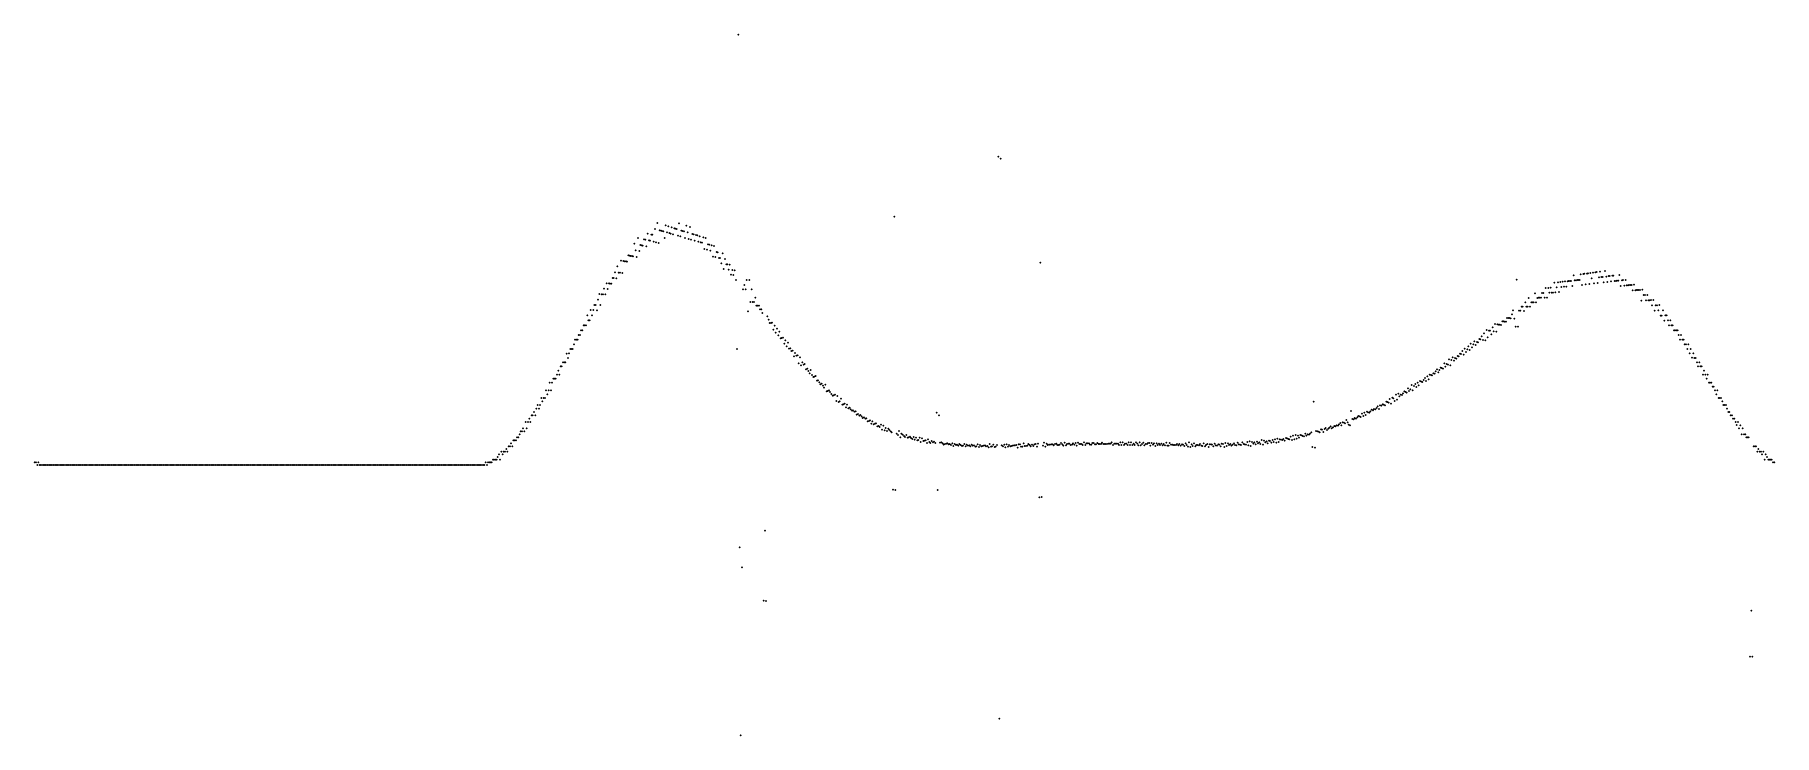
# Model space of a CAD drawing. Header units: metres. Extents: x 0 to 360, y 15 to 160.
import ezdxf

# ---------------------------------------------------------------- set-up
doc = ezdxf.new("R2010")
doc.units = ezdxf.units.M

msp = doc.modelspace()

# ---------------------------------------------------------------- linework, layer by layer
for p in [(145.5, 159.56), (199.25, 134.38), (199.75, 133.93), (128.25, 119.42), (128.75, 120.66), (129.25, 119.13), (129.5, 119.06), (129.75, 118.98), (130, 118.91), (130.5, 120.12), (131, 119.96), (131.75, 119.72), (132.25, 119.56), (132.5, 119.48), (132.75, 119.4), (133.25, 120.57), (133.75, 119.08), (134, 119), (134.25, 118.92), (134.75, 120.06), (135.5, 119.81), (177.75, 121.93), (124, 116.35), (124.75, 117.55), (125.25, 116.09), (125.5, 116.04), (125.75, 115.98), (126, 117.27), (126.25, 117.21), (126.5, 115.82), (126.75, 118.45), (127, 117.03), (127.25, 116.97), (127.5, 118.25), (127.75, 118.19), (128, 116.78), (128.5, 116.66), (129, 116.53), (130.25, 117.51), (130.75, 118.69), (131.25, 118.54), (131.5, 118.46), (132, 118.31), (133, 118.01), (133.5, 117.86), (134.5, 117.56), (135, 118.68), (135.25, 117.33), (135.75, 117.19), (136, 118.37), (136.25, 118.29), (136.5, 116.97), (136.75, 118.14), (137, 118.06), (137.25, 116.75), (137.5, 117.91), (137.75, 116.61), (138, 116.55), (138.25, 117.69), (138.5, 115.23), (138.75, 117.54), (139.25, 116.21), (139.5, 116.15), (140, 116.02), (140.5, 115.9), (120.5, 111.66), (121.25, 112.84), (121.75, 112.78), (122, 112.74), (122.25, 112.7), (122.5, 112.67), (122.75, 113.92), (123, 113.88), (123.25, 113.84), (123.5, 113.79), (123.75, 113.75), (124.25, 114.96), (124.5, 113.62), (125, 114.82), (139, 115.1), (139.75, 114.92), (140.25, 113.68), (140.75, 113.58), (141, 114.64), (141.25, 114.59), (141.5, 113.43), (141.75, 113.38), (142, 112.26), (142.25, 114.38), (142.75, 113.2), (143, 112.1), (143.25, 112.06), (143.75, 111.99), (208, 112.46), (118.25, 108.18), (118.75, 108.14), (119, 108.12), (119.25, 108.1), (119.5, 109.28), (119.75, 109.26), (120, 110.46), (120.25, 109.21), (120.75, 110.38), (121, 110.36), (121.5, 110.3), (142.5, 111.13), (143.5, 110.99), (144, 109.93), (144.25, 110.9), (144.5, 109.88), (144.75, 110.85), (145, 108.86), (147.25, 108.84), (147.75, 108.84), (306.5, 108.93), (314.25, 108.32), (315, 108.39), (315.5, 108.43), (316, 108.49), (316.5, 108.54), (317, 108.59), (317.25, 108.62), (317.5, 108.65), (317.75, 108.67), (318.25, 109.83), (318.5, 108.76), (318.75, 108.79), (319, 108.82), (319.25, 108.85), (319.5, 108.88), (319.75, 110.02), (320.25, 110.09), (320.5, 110.13), (320.75, 107.93), (321, 110.19), (321.25, 110.23), (321.5, 108.01), (321.75, 110.3), (322, 109.19), (322.25, 110.37), (322.5, 108.13), (322.75, 110.44), (323, 110.47), (323.25, 108.22), (323.5, 109.38), (323.75, 110.58), (324, 109.45), (324.25, 109.48), (324.5, 108.36), (324.75, 110.72), (325, 109.57), (325.25, 108.45), (325.5, 109.64), (325.75, 109.67), (326, 108.54), (326.25, 109.73), (326.5, 109.76), (326.75, 108.62), (327, 108.65), (327.25, 108.68), (327.5, 108.71), (327.75, 109.91), (328.25, 108.79), (328.5, 108.82), (329, 108.87), (116.5, 104.79), (116.75, 105.92), (117.25, 105.89), (117.5, 105.88), (117.75, 107.03), (118, 105.85), (118.5, 106.98), (146.5, 106.91), (146.75, 107.83), (147, 106.9), (148.25, 106.91), (149, 105.18), (309, 105.14), (310.25, 106.09), (310.75, 105.15), (311, 105.16), (311.25, 105.16), (311.5, 105.17), (311.75, 106.14), (312, 106.15), (312.25, 105.19), (312.5, 107.17), (312.75, 105.21), (313, 107.2), (313.25, 106.22), (313.5, 107.23), (313.75, 106.25), (314, 106.26), (314.5, 106.29), (314.75, 107.33), (315.25, 106.35), (315.75, 107.41), (316.25, 107.46), (316.75, 107.5), (318, 107.63), (320, 107.84), (328, 107.61), (328.75, 107.68), (329.25, 107.73), (329.5, 107.75), (329.75, 107.78), (330, 107.8), (330.25, 107.82), (330.5, 106.69), (330.75, 107.87), (331, 106.73), (331.25, 106.75), (331.5, 106.77), (331.75, 106.79), (332, 106.81), (332.25, 104.57), (332.5, 106.85), (332.75, 105.72), (333, 105.74), (333.25, 104.63), (333.5, 105.77), (333.75, 104.66), (334, 104.67), (334.25, 104.68), (334.75, 104.71), (114.25, 101.56), (115, 102.62), (115.25, 101.54), (115.5, 102.61), (115.75, 103.7), (116, 103.69), (116.25, 102.58), (117, 103.65), (147.5, 102.39), (148, 104.27), (148.5, 104.3), (148.75, 104.31), (149.25, 103.51), (149.5, 103.53), (149.75, 103.55), (150, 102.76), (150.25, 102.79), (150.5, 102.01), (151.5, 101.36), (304.5, 101.01), (304.75, 100.98), (305, 100.96), (305.25, 100.94), (305.5, 101.74), (305.75, 102.57), (306, 100.87), (307, 102.5), (307.25, 102.49), (307.5, 103.35), (307.75, 103.34), (308, 102.45), (308.25, 104.22), (308.5, 103.32), (308.75, 103.31), (309.25, 103.3), (309.5, 104.21), (309.75, 104.21), (310, 104.21), (310.5, 104.21), (334.5, 103.59), (335, 102.52), (335.25, 103.62), (335.5, 103.63), (335.75, 102.55), (336, 103.65), (336.25, 101.5), (336.5, 101.5), (336.75, 102.58), (337.25, 101.52), (337.5, 101.53), (112.5, 97.46), (112.75, 97.46), (113, 98.46), (113.25, 98.46), (113.5, 99.47), (113.75, 99.47), (114, 99.47), (114.5, 100.49), (114.75, 100.49), (151.75, 100.63), (152, 99.92), (152.25, 99.97), (152.5, 100.01), (152.75, 98.59), (153, 99.37), (153.25, 97.98), (153.5, 98.75), (153.75, 97.39), (154, 98.15), (299.25, 97.23), (299.75, 97.85), (300.25, 98.49), (300.75, 98.4), (301, 98.36), (301.25, 97.58), (301.5, 99.03), (301.75, 98.24), (302, 99.72), (302.25, 98.16), (302.5, 99.65), (302.75, 99.62), (303, 99.58), (303.25, 99.55), (303.5, 100.31), (303.75, 100.28), (304, 100.25), (304.25, 100.22), (306.25, 99.21), (306.75, 99.17), (337, 100.47), (337.75, 100.48), (338, 99.46), (338.25, 100.49), (338.5, 99.46), (338.75, 99.47), (339, 98.45), (339.25, 98.46), (339.5, 98.46), (339.75, 98.46), (340, 97.47), (340.5, 97.47), (110, 93.64), (110.5, 93.65), (110.75, 94.57), (111, 94.58), (111.25, 94.58), (111.5, 95.52), (111.75, 96.48), (112, 96.48), (112.25, 96.48), (145.25, 94.6), (154.25, 96.81), (154.5, 96.88), (154.75, 96.94), (155, 95.66), (155.25, 96.39), (155.5, 95.14), (155.75, 95.86), (156, 94.63), (156.25, 94.71), (156.5, 94.15), (156.75, 94.22), (157.25, 93.75), (294.75, 93.64), (295, 93.57), (295.25, 94.13), (295.75, 94.65), (296, 93.93), (296.25, 94.51), (296.5, 95.11), (296.75, 94.38), (297, 95.65), (297.25, 94.92), (297.5, 95.53), (297.75, 96.15), (298, 95.41), (298.25, 96.04), (298.5, 95.98), (298.75, 96.63), (299, 96.57), (299.5, 96.47), (300, 96.36), (300.5, 96.98), (340.25, 96.49), (340.75, 96.49), (341, 96.49), (341.25, 95.53), (341.5, 95.53), (341.75, 94.59), (342, 95.53), (342.25, 93.66), (342.5, 94.58), (343, 93.65), (108.25, 90.09), (108.75, 90.96), (109, 90.96), (109.25, 91.84), (109.5, 91.84), (109.75, 91.84), (110.25, 92.74), (157, 93.06), (157.5, 93.22), (157.75, 93.3), (158, 91.59), (158.25, 92.86), (158.5, 91.18), (158.75, 91.85), (159, 91.35), (159.25, 91.44), (159.5, 90.39), (159.75, 90.48), (160, 90.02), (160.5, 90.21), (290, 90.4), (290.5, 90.23), (290.75, 90.71), (291, 90.62), (291.25, 90.54), (291.5, 91.61), (291.75, 90.94), (292, 91.44), (292.25, 91.36), (292.5, 92.47), (292.75, 91.2), (293, 92.31), (293.25, 92.84), (293.5, 92.15), (293.75, 92.69), (294, 92.61), (294.25, 93.16), (294.5, 93.08), (295.5, 93.43), (342.75, 92.75), (343.25, 92.74), (343.5, 92.74), (343.75, 91.85), (344, 90.97), (344.25, 91.84), (344.5, 90.97), (344.75, 90.96), (345.25, 90.1), (106.5, 87.59), (107, 87.59), (107.25, 88.41), (107.5, 88.41), (107.75, 88.42), (108, 89.25), (108.5, 89.25), (160.25, 89.56), (160.75, 89.21), (161, 88.77), (161.25, 88.86), (161.5, 88.96), (161.75, 88.01), (162, 88.11), (162.25, 87.69), (162.5, 87.28), (162.75, 87.38), (163, 86.98), (163.25, 86.59), (163.5, 87.19), (284, 86.44), (284.75, 87.12), (285.25, 86.92), (285.5, 87.32), (285.75, 86.72), (286, 87.63), (286.25, 87.03), (286.5, 87.94), (286.75, 87.85), (287, 87.75), (287.25, 88.17), (287.5, 88.6), (287.75, 87.98), (288, 88.94), (288.25, 88.32), (288.5, 89.29), (288.75, 89.2), (289, 89.11), (289.25, 89.56), (289.5, 89.47), (289.75, 89.93), (290.25, 89.76), (345, 89.26), (345.5, 89.25), (345.75, 88.42), (346, 89.25), (346.25, 87.6), (346.5, 87.6), (346.75, 87.6), (347, 86.8), (347.25, 86.79), (104, 82.98), (104.5, 82.98), (104.75, 84.46), (105, 83.72), (105.25, 84.46), (105.5, 84.47), (105.75, 86), (106, 85.23), (106.25, 86), (106.75, 86.01), (163.75, 85.81), (164, 85.92), (164.25, 86.02), (164.5, 85.65), (164.75, 85.28), (165, 84.91), (165.25, 85.02), (165.5, 85.13), (165.75, 83.85), (166, 84.88), (166.25, 83.62), (166.5, 83.73), (166.75, 84.29), (167, 83.06), (167.25, 83.16), (167.5, 83.27), (168, 83.06), (264.5, 83.7), (278.25, 82.93), (278.5, 82.83), (278.75, 83.15), (279, 83.04), (279.25, 82.94), (279.5, 83.7), (279.75, 83.59), (280, 83.49), (280.25, 84.27), (280.5, 83.28), (280.75, 84.51), (281, 84.4), (281.25, 83.85), (281.5, 85.1), (281.75, 84.09), (282, 85.36), (282.25, 84.8), (282.5, 85.15), (282.75, 85.05), (283, 85.42), (283.25, 85.79), (283.5, 85.68), (283.75, 85.58), (284.25, 85.86), (284.5, 86.24), (285, 86.04), (347.5, 86), (347.75, 85.23), (348, 86), (348.25, 84.47), (348.5, 84.47), (348.75, 84.46), (349, 83.72), (349.25, 82.98), (349.5, 82.98), (349.75, 82.98), (101.5, 79.48), (102, 79.49), (102.25, 80.16), (102.5, 79.49), (102.75, 80.85), (103, 80.85), (103.25, 81.54), (103.5, 80.85), (103.75, 82.25), (104.25, 82.26), (167.75, 82.51), (168.25, 82.3), (168.5, 82.41), (168.75, 82.1), (169, 81.79), (169.25, 81.9), (169.5, 81.59), (169.75, 81.7), (170, 80.99), (170.25, 81.1), (170.5, 80.8), (170.75, 80.91), (171, 80.62), (171.25, 80.33), (171.5, 80.44), (171.75, 80.16), (172, 80.27), (172.25, 79.6), (172.5, 79.71), (172.75, 79.82), (173, 79.16), (173.25, 79.65), (174, 79.22), (186.5, 81.41), (187, 80.87), (270, 79.25), (270.5, 79.42), (270.75, 79.32), (271, 79.22), (271.25, 79.86), (271.5, 79.38), (272.25, 81.75), (272.5, 80.1), (272.75, 80), (273, 80.28), (273.25, 80.18), (273.5, 80.46), (273.75, 80.74), (274, 80.64), (274.25, 80.54), (274.5, 81.22), (274.75, 80.72), (275, 81.41), (275.25, 80.91), (275.5, 81.6), (275.75, 81.5), (276, 81.39), (276.25, 81.69), (276.5, 82), (276.75, 81.89), (277, 82.2), (277.25, 82.09), (277.5, 82.4), (277.75, 82.72), (278, 82.2), (350, 82.26), (350.25, 81.55), (350.5, 81.55), (350.75, 80.85), (351, 80.85), (351.25, 80.16), (351.5, 80.16), (351.75, 79.49), (352.25, 79.48), (99, 75.67), (99.25, 75.67), (99.5, 75.67), (99.75, 76.28), (100, 76.28), (100.25, 76.9), (100.5, 77.53), (100.75, 77.53), (101, 78.17), (101.25, 77.53), (101.75, 78.18), (173.5, 79), (173.75, 79.11), (174.25, 78.57), (174.5, 78.68), (174.75, 78.42), (175, 78.9), (175.25, 77.9), (175.5, 78.74), (175.75, 77.76), (176, 78.22), (176.25, 77.61), (176.5, 78.07), (176.75, 77.82), (177, 77.57), (177.25, 77.32), (178.25, 77.04), (178.5, 76.79), (178.75, 77.59), (179, 76.31), (179.25, 77.1), (179.5, 76.86), (179.75, 76.61), (180, 76.38), (180.25, 76.82), (180.5, 76.24), (180.75, 76.34), (181, 76.44), (181.25, 76.2), (181.5, 75.97), (181.75, 76.4), (182, 75.83), (182.25, 76.26), (182.5, 75.69), (182.75, 75.79), (183, 76.21), (183.5, 76.08), (184, 75.61), (184.25, 75.7), (184.75, 75.89), (253.75, 75.76), (254.25, 75.62), (255.25, 75.64), (255.5, 75.57), (256, 75.73), (256.5, 75.9), (257, 76.06), (257.5, 75.91), (257.75, 75.83), (258, 75.76), (258.25, 75.99), (258.5, 75.6), (258.75, 76.15), (259, 76.07), (259.25, 75.99), (259.5, 75.91), (259.75, 76.47), (260, 75.75), (260.25, 76.63), (260.5, 75.9), (260.75, 76.79), (261, 76.06), (261.25, 76.62), (261.5, 76.21), (261.75, 76.78), (262, 76.69), (262.25, 76.61), (262.5, 76.52), (262.75, 77.09), (263, 76.67), (263.25, 76.92), (263.5, 76.83), (263.75, 77.07), (264, 77.32), (265, 77.63), (265.25, 77.54), (265.5, 77.45), (265.75, 77.36), (266, 77.95), (266.25, 77.86), (266.5, 77.42), (266.75, 78.01), (267, 78.27), (267.25, 77.82), (267.5, 78.08), (267.75, 78.33), (268, 78.59), (268.25, 78.14), (268.5, 78.4), (268.75, 78.66), (269, 78.56), (269.25, 78.82), (269.5, 78.72), (269.75, 78.98), (270.25, 78.79), (271.75, 78.92), (272, 78.81), (352, 78.83), (352.5, 78.17), (352.75, 78.82), (353, 76.9), (353.25, 78.17), (353.5, 76.9), (353.75, 76.9), (354, 76.28), (354.25, 76.28), (354.5, 76.28), (95.75, 72.21), (96, 72.76), (96.5, 73.33), (96.75, 72.76), (97, 73.33), (97.25, 73.33), (97.5, 73.9), (97.75, 73.33), (98, 74.48), (98.25, 74.48), (98.5, 75.07), (98.75, 74.48), (183.25, 75.33), (183.75, 75.52), (184.5, 75.15), (185, 75.34), (185.25, 75.11), (185.5, 75.52), (185.75, 75.29), (186, 75.38), (186.25, 75.15), (187.25, 75.18), (187.5, 75.27), (187.75, 75.04), (188, 74.82), (188.25, 74.9), (188.5, 74.99), (188.75, 75.07), (189, 74.84), (189.25, 74.93), (189.5, 74.7), (189.75, 75.09), (190, 74.55), (190.25, 74.94), (190.5, 74.71), (190.75, 74.79), (191, 74.57), (191.25, 74.95), (191.5, 74.72), (191.75, 74.5), (192, 74.57), (192.25, 74.96), (192.5, 74.42), (192.75, 74.8), (193, 74.57), (193.25, 74.65), (193.5, 74.42), (193.75, 74.8), (194, 74.57), (194.25, 74.64), (194.5, 74.41), (194.75, 74.48), (195, 74.85), (195.25, 74.32), (195.5, 74.69), (195.75, 74.46), (196, 74.53), (196.25, 74.6), (196.5, 74.66), (196.75, 74.43), (197, 74.5), (197.25, 74.27), (197.5, 74.93), (197.75, 74.4), (198, 74.46), (198.25, 74.82), (198.5, 74.29), (198.75, 74.35), (199, 74.71), (200, 74.66), (200.25, 74.42), (200.5, 74.77), (200.75, 74.24), (201, 74.89), (201.25, 74.35), (201.5, 74.71), (201.75, 74.47), (202, 74.52), (202.25, 74.57), (202.5, 74.63), (202.75, 74.68), (203, 74.74), (203.25, 74.2), (203.5, 74.84), (203.75, 74.89), (204, 74.35), (204.25, 74.4), (204.5, 75.04), (204.75, 74.5), (205, 74.55), (205.25, 74.6), (205.5, 74.94), (205.75, 74.69), (206, 74.44), (206.25, 74.78), (206.5, 74.53), (206.75, 74.87), (207, 74.91), (207.25, 74.37), (207.5, 75), (208.5, 74.58), (208.75, 75.2), (209, 74.36), (209.25, 74.99), (209.5, 74.73), (209.75, 74.77), (210, 74.8), (210.25, 74.84), (210.5, 74.87), (210.75, 74.62), (211, 74.94), (211.25, 74.98), (211.5, 74.72), (211.75, 74.75), (212, 74.78), (212.25, 75.11), (212.5, 74.84), (212.75, 74.58), (213, 75.2), (213.25, 74.64), (213.5, 74.96), (213.75, 74.99), (214, 75.01), (214.25, 74.75), (214.5, 74.77), (214.75, 75.09), (215, 74.82), (215.25, 75.14), (215.5, 74.58), (215.75, 75.19), (216, 74.92), (216.25, 74.94), (216.5, 74.96), (216.75, 74.69), (217, 75.29), (217.25, 74.73), (217.5, 75.04), (217.75, 75.05), (218, 75.07), (218.25, 74.8), (218.5, 74.81), (218.75, 75.12), (219, 75.13), (219.25, 74.86), (219.5, 74.87), (219.75, 75.17), (220, 74.9), (220.25, 74.91), (220.5, 74.92), (220.75, 75.22), (221, 74.94), (221.25, 74.95), (221.5, 74.96), (221.75, 74.96), (222, 74.97), (222.25, 74.98), (222.5, 74.98), (222.75, 75.28), (223, 74.71), (223.25, 75), (223.5, 75), (223.75, 75.01), (224, 75.01), (224.25, 74.72), (224.5, 75.3), (224.75, 74.72), (225, 75.3), (225.25, 74.72), (225.5, 75.01), (225.75, 75.01), (226, 74.72), (226.25, 75.3), (226.5, 74.71), (226.75, 75.29), (227, 74.7), (227.25, 74.99), (227.5, 74.69), (227.75, 75.26), (228, 74.97), (228.25, 74.67), (228.5, 75.24), (228.75, 74.65), (229, 74.93), (229.25, 75.21), (229.5, 74.62), (229.75, 74.9), (230, 74.9), (230.25, 75.15), (230.5, 75.15), (230.75, 74.56), (231, 75.12), (231.25, 74.82), (231.5, 75.09), (231.75, 74.49), (232, 75.06), (232.25, 74.75), (232.5, 75.02), (232.75, 74.71), (233, 74.98), (233.25, 74.67), (233.5, 74.94), (233.75, 74.63), (234, 75.19), (234.25, 74.59), (234.5, 74.56), (234.75, 75.12), (235, 74.8), (235.25, 74.78), (235.5, 74.75), (235.75, 74.73), (236, 74.7), (236.25, 74.96), (236.5, 74.64), (236.75, 74.91), (237, 74.59), (237.25, 74.85), (237.5, 74.82), (237.75, 74.5), (238, 75.05), (238.25, 74.72), (238.5, 74.4), (238.75, 75.24), (239, 74.33), (239.25, 74.88), (239.5, 74.55), (239.75, 75.1), (240, 74.48), (240.25, 74.73), (240.5, 74.7), (240.75, 74.66), (241, 74.91), (241.25, 74.58), (241.5, 74.54), (241.75, 75.09), (242, 74.46), (242.25, 74.71), (242.5, 74.96), (242.75, 74.33), (243, 74.87), (243.25, 74.83), (243.5, 74.78), (243.75, 74.45), (244, 74.99), (244.25, 74.65), (244.5, 74.6), (244.75, 74.85), (245, 74.8), (245.25, 74.46), (245.5, 75), (245.75, 74.95), (246, 74.31), (246.25, 75.14), (246.5, 74.5), (246.75, 75.04), (247, 74.69), (247.25, 74.93), (247.5, 74.58), (247.75, 74.82), (248, 75.06), (248.25, 74.71), (248.5, 74.65), (248.75, 75.19), (249, 74.84), (249.25, 74.78), (249.5, 74.72), (249.75, 75.26), (250, 74.9), (250.25, 74.84), (250.5, 74.78), (250.75, 75.32), (251, 74.65), (251.25, 75.5), (251.5, 74.53), (251.75, 75.37), (252, 75), (252.25, 75.24), (252.5, 74.87), (252.75, 75.41), (253, 75.04), (253.25, 75.28), (253.5, 74.91), (254, 74.77), (254.5, 75.24), (254.75, 75.48), (255, 75.1), (255.75, 75.19), (256.25, 75.35), (256.75, 75.2), (257.25, 75.36), (264.25, 74.32), (264.75, 74.14), (355.5, 74.48), (355.75, 74.48), (356, 74.48), (356.25, 73.33), (356.5, 73.9), (356.75, 73.33), (357, 73.33), (357.25, 72.76), (357.5, 73.33), (358, 72.76), (358.25, 72.21), (0, 71.13), (0.25, 71.13), (0.5, 70.6), (0.75, 71.13), (1, 70.6), (1.25, 70.6), (1.5, 70.6), (1.75, 70.6), (2, 70.6), (2.25, 70.6), (2.5, 70.6), (2.75, 70.6), (3, 70.6), (3.25, 70.6), (3.5, 70.6), (3.75, 70.6), (4, 70.6), (4.25, 70.6), (4.5, 70.6), (4.75, 70.6), (5, 70.6), (5.25, 70.6), (5.5, 70.6), (5.75, 70.6), (6, 70.6), (6.25, 70.6), (6.5, 70.6), (6.75, 70.6), (7, 70.6), (7.25, 70.6), (7.5, 70.6), (7.75, 70.6), (8, 70.6), (8.25, 70.6), (8.5, 70.6), (8.75, 70.6), (9, 70.6), (9.25, 70.6), (9.5, 70.6), (9.75, 70.6), (10, 70.6), (10.25, 70.6), (10.5, 70.6), (10.75, 70.6), (11, 70.6), (11.25, 70.6), (11.5, 70.6), (11.75, 70.6), (12, 70.6), (12.25, 70.6), (12.5, 70.6), (12.75, 70.6), (13, 70.6), (13.25, 70.6), (13.5, 70.6), (13.75, 70.6), (14, 70.6), (14.25, 70.6), (14.5, 70.6), (14.75, 70.6), (15, 70.6), (15.25, 70.6), (15.5, 70.6), (15.75, 70.6), (16, 70.6), (16.25, 70.6), (16.5, 70.6), (16.75, 70.6), (17, 70.6), (17.25, 70.6), (17.5, 70.6), (17.75, 70.6), (18, 70.6), (18.25, 70.6), (18.5, 70.6), (18.75, 70.6), (19, 70.6), (19.25, 70.6), (19.5, 70.6), (19.75, 70.6), (20, 70.6), (20.25, 70.6), (20.5, 70.6), (20.75, 70.6), (21, 70.6), (21.25, 70.6), (21.5, 70.6), (21.75, 70.6), (22, 70.6), (22.25, 70.6), (22.5, 70.6), (22.75, 70.6), (23, 70.6), (23.25, 70.6), (23.5, 70.6), (23.75, 70.6), (24, 70.6), (24.25, 70.6), (24.5, 70.6), (24.75, 70.6), (25, 70.6), (25.25, 70.6), (25.5, 70.6), (25.75, 70.6), (26, 70.6), (26.25, 70.6), (26.5, 70.6), (26.75, 70.6), (27, 70.6), (27.25, 70.6), (27.5, 70.6), (27.75, 70.6), (28, 70.6), (28.25, 70.6), (28.5, 70.6), (28.75, 70.6), (29, 70.6), (29.25, 70.6), (29.5, 70.6), (29.75, 70.6), (30, 70.6), (30.25, 70.6), (30.5, 70.6), (30.75, 70.6), (31, 70.6), (31.25, 70.6), (31.5, 70.6), (31.75, 70.6), (32, 70.6), (32.25, 70.6), (32.5, 70.6), (32.75, 70.6), (33, 70.6), (33.25, 70.6), (33.5, 70.6), (33.75, 70.6), (34, 70.6), (34.25, 70.6), (34.5, 70.6), (34.75, 70.6), (35, 70.6), (35.25, 70.6), (35.5, 70.6), (35.75, 70.6), (36, 70.6), (36.25, 70.6), (36.5, 70.6), (36.75, 70.6), (37, 70.6), (37.25, 70.6), (37.5, 70.6), (37.75, 70.6), (38, 70.6), (38.25, 70.6), (38.5, 70.6), (38.75, 70.6), (39, 70.6), (39.25, 70.6), (39.5, 70.6), (39.75, 70.6), (40, 70.6), (40.25, 70.6), (40.5, 70.6), (40.75, 70.6), (41, 70.6), (41.25, 70.6), (41.5, 70.6), (41.75, 70.6), (42, 70.6), (42.25, 70.6), (42.5, 70.6), (42.75, 70.6), (43, 70.6), (43.25, 70.6), (43.5, 70.6), (43.75, 70.6), (44, 70.6), (44.25, 70.6), (44.5, 70.6), (44.75, 70.6), (45, 70.6), (45.25, 70.6), (45.5, 70.6), (45.75, 70.6), (46, 70.6), (46.25, 70.6), (46.5, 70.6), (46.75, 70.6), (47, 70.6), (47.25, 70.6), (47.5, 70.6), (47.75, 70.6), (48, 70.6), (48.25, 70.6), (48.5, 70.6), (48.75, 70.6), (49, 70.6), (49.25, 70.6), (49.5, 70.6), (49.75, 70.6), (50, 70.6), (50.25, 70.6), (50.5, 70.6), (50.75, 70.6), (51, 70.6), (51.25, 70.6), (51.5, 70.6), (51.75, 70.6), (52, 70.6), (52.25, 70.6), (52.5, 70.6), (52.75, 70.6), (53, 70.6), (53.25, 70.6), (53.5, 70.6), (53.75, 70.6), (54, 70.6), (54.25, 70.6), (54.5, 70.6), (54.75, 70.6), (55, 70.6), (55.25, 70.6), (55.5, 70.6), (55.75, 70.6), (56, 70.6), (56.25, 70.6), (56.5, 70.6), (56.75, 70.6), (57, 70.6), (57.25, 70.6), (57.5, 70.6), (57.75, 70.6), (58, 70.6), (58.25, 70.6), (58.5, 70.6), (58.75, 70.6), (59, 70.6), (59.25, 70.6), (59.5, 70.6), (59.75, 70.6), (60, 70.6), (60.25, 70.6), (60.5, 70.6), (60.75, 70.6), (61, 70.6), (61.25, 70.6), (61.5, 70.6), (61.75, 70.6), (62, 70.6), (62.25, 70.6), (62.5, 70.6), (62.75, 70.6), (63, 70.6), (63.25, 70.6), (63.5, 70.6), (63.75, 70.6), (64, 70.6), (64.25, 70.6), (64.5, 70.6), (64.75, 70.6), (65, 70.6), (65.25, 70.6), (65.5, 70.6), (65.75, 70.6), (66, 70.6), (66.25, 70.6), (66.5, 70.6), (66.75, 70.6), (67, 70.6), (67.25, 70.6), (67.5, 70.6), (67.75, 70.6), (68, 70.6), (68.25, 70.6), (68.5, 70.6), (68.75, 70.6), (69, 70.6), (69.25, 70.6), (69.5, 70.6), (69.75, 70.6), (70, 70.6), (70.25, 70.6), (70.5, 70.6), (70.75, 70.6), (71, 70.6), (71.25, 70.6), (71.5, 70.6), (71.75, 70.6), (72, 70.6), (72.25, 70.6), (72.5, 70.6), (72.75, 70.6), (73, 70.6), (73.25, 70.6), (73.5, 70.6), (73.75, 70.6), (74, 70.6), (74.25, 70.6), (74.5, 70.6), (74.75, 70.6), (75, 70.6), (75.25, 70.6), (75.5, 70.6), (75.75, 70.6), (76, 70.6), (76.25, 70.6), (76.5, 70.6), (76.75, 70.6), (77, 70.6), (77.25, 70.6), (77.5, 70.6), (77.75, 70.6), (78, 70.6), (78.25, 70.6), (78.5, 70.6), (78.75, 70.6), (79, 70.6), (79.25, 70.6), (79.5, 70.6), (79.75, 70.6), (80, 70.6), (80.25, 70.6), (80.5, 70.6), (80.75, 70.6), (81, 70.6), (81.25, 70.6), (81.5, 70.6), (81.75, 70.6), (82, 70.6), (82.25, 70.6), (82.5, 70.6), (82.75, 70.6), (83, 70.6), (83.25, 70.6), (83.5, 70.6), (83.75, 70.6), (84, 70.6), (84.25, 70.6), (84.5, 70.6), (84.75, 70.6), (85, 70.6), (85.25, 70.6), (85.5, 70.6), (85.75, 70.6), (86, 70.6), (86.25, 70.6), (86.5, 70.6), (86.75, 70.6), (87, 70.6), (87.25, 70.6), (87.5, 70.6), (87.75, 70.6), (88, 70.6), (88.25, 70.6), (88.5, 70.6), (88.75, 70.6), (89, 70.6), (89.25, 70.6), (89.5, 70.6), (89.75, 70.6), (90, 70.6), (90.25, 70.6), (90.5, 70.6), (90.75, 70.6), (91, 70.6), (91.25, 70.6), (91.5, 70.6), (91.75, 70.6), (92, 70.6), (92.25, 70.6), (92.5, 70.6), (92.75, 70.6), (93, 70.6), (93.25, 71.13), (93.5, 70.6), (93.75, 71.13), (94, 71.13), (94.25, 71.13), (94.5, 71.13), (94.75, 71.66), (95, 71.66), (95.25, 71.66), (95.5, 71.66), (96.25, 71.66), (357.75, 71.66), (358.5, 71.66), (358.75, 71.66), (359, 71.66), (359.25, 71.66), (359.5, 71.13), (359.75, 71.13), (177.5, 65.49), (178, 65.43), (186.75, 65.4), (207.75, 63.92), (208.25, 63.99), (151, 57.04), (145.75, 53.58), (146.25, 49.45), (150.75, 42.52), (151.25, 42.46), (355, 40.46), (354.75, 30.97), (355.25, 30.97), (199.5, 18.13), (146, 14.71)]:
    msp.add_point(p)

doc.saveas('drawing.dxf')
